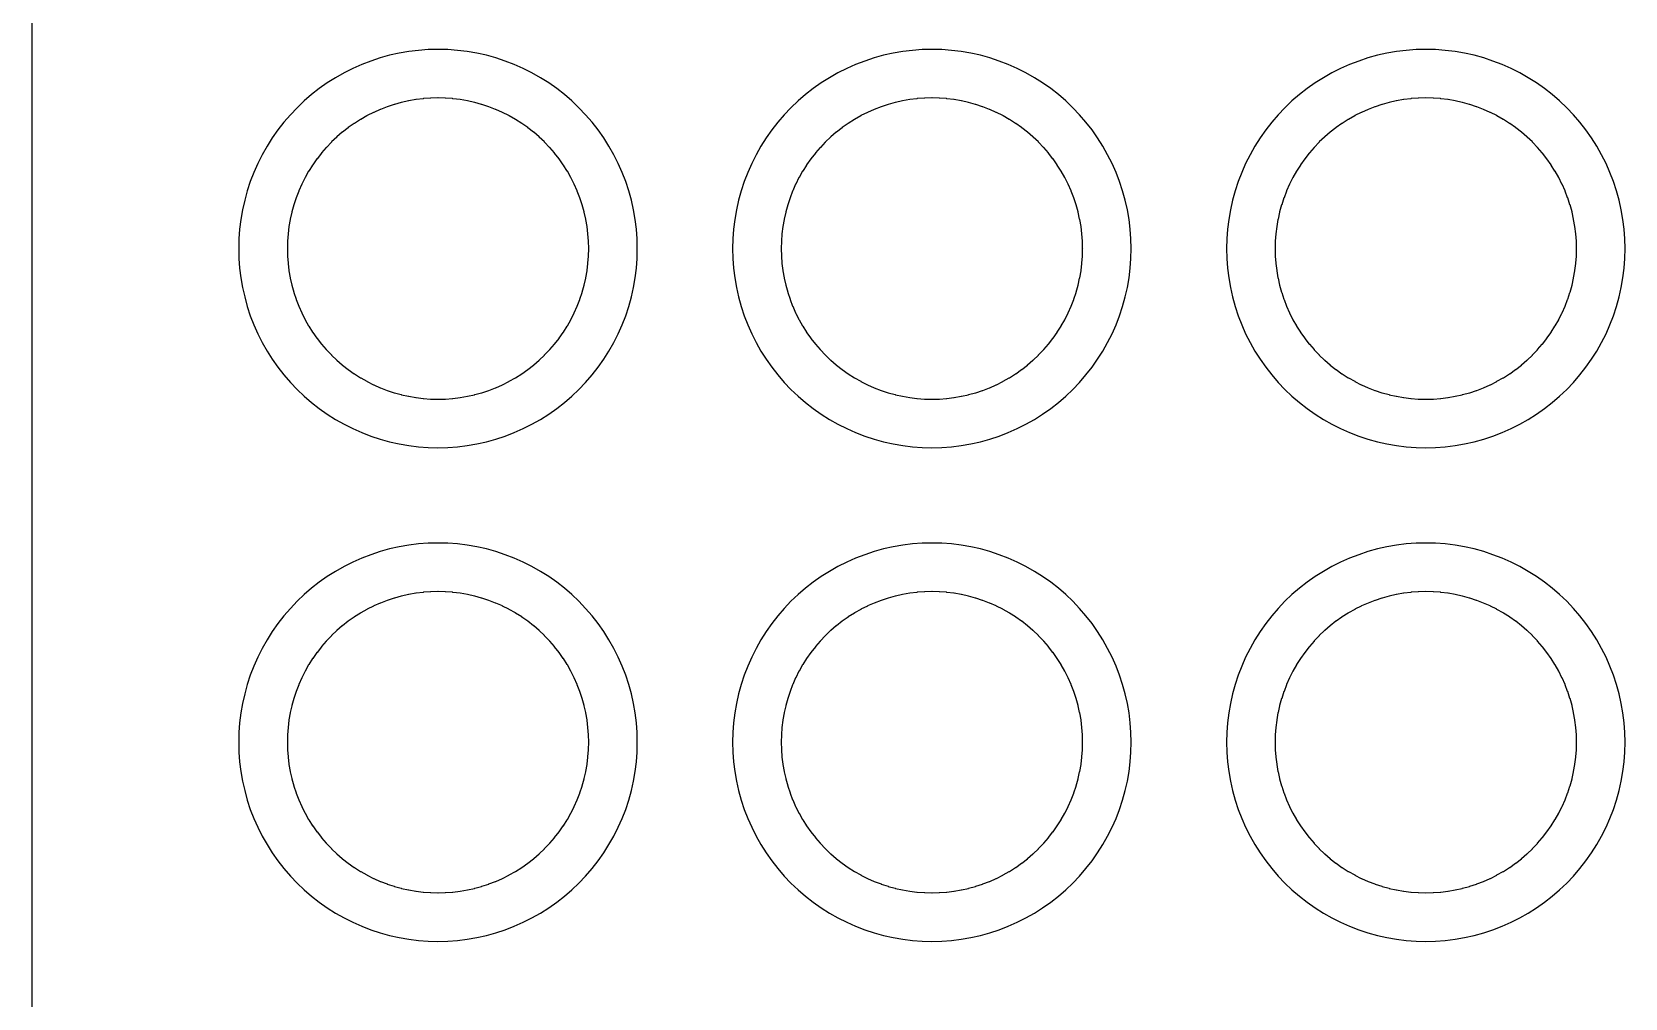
# Model space of a CAD drawing. Header units: millimetres. Extents: x -0.1 to 60, y -80 to 0.1.
# Drawn here: x -0.05 to 16.34, y -58.51 to -48.57 of the extents above; entities that cross this region are included whole.
import ezdxf

# ---------------------------------------------------------------- set-up
doc = ezdxf.new("R2010")
doc.units = ezdxf.units.MM

msp = doc.modelspace()

# ---------------------------------------------------------------- linework, layer by layer
for points in [[(-0.05, -40.505), (-0.05, -80)], [(6.177, -50.8), (6.175, -50.699), (6.168, -50.599), (6.155, -50.499), (6.138, -50.4), (6.116, -50.302), (6.089, -50.205), (6.058, -50.109), (6.021, -50.016), (5.981, -49.924), (5.935, -49.834), (5.886, -49.746), (5.832, -49.661), (5.774, -49.579), (5.712, -49.5), (5.646, -49.423), (5.577, -49.35), (5.504, -49.281), (5.428, -49.215), (5.349, -49.153), (5.266, -49.095), (5.181, -49.042), (5.094, -48.992), (5.004, -48.947), (4.912, -48.906), (4.818, -48.87), (4.723, -48.838), (4.626, -48.811), (4.527, -48.789), (4.428, -48.772), (4.328, -48.76), (4.228, -48.752), (4.127, -48.75), (4.027, -48.752), (3.927, -48.76), (3.827, -48.772), (3.728, -48.789), (3.629, -48.811), (3.532, -48.838), (3.437, -48.87), (3.343, -48.906), (3.251, -48.947), (3.161, -48.992), (3.074, -49.042), (2.989, -49.095), (2.906, -49.153), (2.827, -49.215), (2.751, -49.281), (2.678, -49.35), (2.609, -49.423), (2.543, -49.5), (2.481, -49.579), (2.423, -49.661), (2.369, -49.746), (2.32, -49.834), (2.274, -49.924), (2.234, -50.016), (2.197, -50.109), (2.166, -50.205), (2.139, -50.302), (2.117, -50.4), (2.1, -50.499), (2.087, -50.599), (2.08, -50.699), (2.078, -50.8), (2.08, -50.901), (2.087, -51.001), (2.1, -51.101), (2.117, -51.2), (2.139, -51.298), (2.166, -51.395), (2.197, -51.491), (2.234, -51.584), (2.274, -51.676), (2.32, -51.766), (2.369, -51.854), (2.423, -51.939), (2.481, -52.021), (2.543, -52.1), (2.609, -52.177), (2.678, -52.25), (2.751, -52.319), (2.827, -52.385), (2.906, -52.447), (2.989, -52.505), (3.074, -52.558), (3.161, -52.608), (3.251, -52.653), (3.343, -52.694), (3.437, -52.73), (3.532, -52.762), (3.629, -52.789), (3.728, -52.811), (3.827, -52.828), (3.927, -52.84), (4.027, -52.848), (4.127, -52.85), (4.228, -52.848), (4.328, -52.84), (4.428, -52.828), (4.527, -52.811), (4.626, -52.789), (4.723, -52.762), (4.818, -52.73), (4.912, -52.694), (5.004, -52.653), (5.094, -52.608), (5.181, -52.558), (5.266, -52.505), (5.349, -52.447), (5.428, -52.385), (5.504, -52.319), (5.577, -52.25), (5.646, -52.177), (5.712, -52.1), (5.774, -52.021), (5.832, -51.939), (5.886, -51.854), (5.935, -51.766), (5.981, -51.676), (6.021, -51.584), (6.058, -51.491), (6.089, -51.395), (6.116, -51.298), (6.138, -51.2), (6.155, -51.101), (6.168, -51.001), (6.175, -50.901), (6.177, -50.8)], [(11.257, -50.8), (11.255, -50.699), (11.248, -50.599), (11.235, -50.499), (11.218, -50.4), (11.196, -50.302), (11.169, -50.205), (11.138, -50.109), (11.101, -50.016), (11.061, -49.924), (11.015, -49.834), (10.966, -49.746), (10.912, -49.661), (10.854, -49.579), (10.792, -49.5), (10.726, -49.423), (10.657, -49.35), (10.584, -49.281), (10.508, -49.215), (10.429, -49.153), (10.346, -49.095), (10.261, -49.042), (10.174, -48.992), (10.084, -48.947), (9.992, -48.906), (9.898, -48.87), (9.803, -48.838), (9.706, -48.811), (9.607, -48.789), (9.508, -48.772), (9.408, -48.76), (9.308, -48.752), (9.207, -48.75), (9.107, -48.752), (9.007, -48.76), (8.907, -48.772), (8.808, -48.789), (8.709, -48.811), (8.612, -48.838), (8.517, -48.87), (8.423, -48.906), (8.331, -48.947), (8.241, -48.992), (8.154, -49.042), (8.069, -49.095), (7.986, -49.153), (7.907, -49.215), (7.831, -49.281), (7.758, -49.35), (7.689, -49.423), (7.623, -49.5), (7.561, -49.579), (7.503, -49.661), (7.449, -49.746), (7.4, -49.834), (7.354, -49.924), (7.314, -50.016), (7.277, -50.109), (7.246, -50.205), (7.219, -50.302), (7.197, -50.4), (7.18, -50.499), (7.167, -50.599), (7.16, -50.699), (7.158, -50.8), (7.16, -50.901), (7.167, -51.001), (7.18, -51.101), (7.197, -51.2), (7.219, -51.298), (7.246, -51.395), (7.277, -51.491), (7.314, -51.584), (7.354, -51.676), (7.4, -51.766), (7.449, -51.854), (7.503, -51.939), (7.561, -52.021), (7.623, -52.1), (7.689, -52.177), (7.758, -52.25), (7.831, -52.319), (7.907, -52.385), (7.986, -52.447), (8.069, -52.505), (8.154, -52.558), (8.241, -52.608), (8.331, -52.653), (8.423, -52.694), (8.517, -52.73), (8.612, -52.762), (8.709, -52.789), (8.808, -52.811), (8.907, -52.828), (9.007, -52.84), (9.107, -52.848), (9.207, -52.85), (9.308, -52.848), (9.408, -52.84), (9.508, -52.828), (9.607, -52.811), (9.706, -52.789), (9.803, -52.762), (9.898, -52.73), (9.992, -52.694), (10.084, -52.653), (10.174, -52.608), (10.261, -52.558), (10.346, -52.505), (10.429, -52.447), (10.508, -52.385), (10.584, -52.319), (10.657, -52.25), (10.726, -52.177), (10.792, -52.1), (10.854, -52.021), (10.912, -51.939), (10.966, -51.854), (11.015, -51.766), (11.061, -51.676), (11.101, -51.584), (11.138, -51.491), (11.169, -51.395), (11.196, -51.298), (11.218, -51.2), (11.235, -51.101), (11.248, -51.001), (11.255, -50.901), (11.257, -50.8)], [(16.337, -50.8), (16.335, -50.699), (16.328, -50.599), (16.315, -50.499), (16.298, -50.4), (16.276, -50.302), (16.249, -50.205), (16.218, -50.109), (16.181, -50.016), (16.141, -49.924), (16.095, -49.834), (16.046, -49.746), (15.992, -49.661), (15.934, -49.579), (15.872, -49.5), (15.806, -49.423), (15.737, -49.35), (15.664, -49.281), (15.588, -49.215), (15.509, -49.153), (15.426, -49.095), (15.341, -49.042), (15.254, -48.992), (15.164, -48.947), (15.072, -48.906), (14.978, -48.87), (14.883, -48.838), (14.786, -48.811), (14.687, -48.789), (14.588, -48.772), (14.488, -48.76), (14.388, -48.752), (14.287, -48.75), (14.187, -48.752), (14.087, -48.76), (13.987, -48.772), (13.888, -48.789), (13.789, -48.811), (13.692, -48.838), (13.597, -48.87), (13.503, -48.906), (13.411, -48.947), (13.321, -48.992), (13.234, -49.042), (13.149, -49.095), (13.066, -49.153), (12.987, -49.215), (12.911, -49.281), (12.838, -49.35), (12.769, -49.423), (12.703, -49.5), (12.641, -49.579), (12.583, -49.661), (12.529, -49.746), (12.48, -49.834), (12.434, -49.924), (12.394, -50.016), (12.357, -50.109), (12.326, -50.205), (12.299, -50.302), (12.277, -50.4), (12.26, -50.499), (12.247, -50.599), (12.24, -50.699), (12.238, -50.8), (12.24, -50.901), (12.247, -51.001), (12.26, -51.101), (12.277, -51.2), (12.299, -51.298), (12.326, -51.395), (12.357, -51.491), (12.394, -51.584), (12.434, -51.676), (12.48, -51.766), (12.529, -51.854), (12.583, -51.939), (12.641, -52.021), (12.703, -52.1), (12.769, -52.177), (12.838, -52.25), (12.911, -52.319), (12.987, -52.385), (13.066, -52.447), (13.149, -52.505), (13.234, -52.558), (13.321, -52.608), (13.411, -52.653), (13.503, -52.694), (13.597, -52.73), (13.692, -52.762), (13.789, -52.789), (13.888, -52.811), (13.987, -52.828), (14.087, -52.84), (14.187, -52.848), (14.287, -52.85), (14.388, -52.848), (14.488, -52.84), (14.588, -52.828), (14.687, -52.811), (14.786, -52.789), (14.883, -52.762), (14.978, -52.73), (15.072, -52.694), (15.164, -52.653), (15.254, -52.608), (15.341, -52.558), (15.426, -52.505), (15.509, -52.447), (15.588, -52.385), (15.664, -52.319), (15.737, -52.25), (15.806, -52.177), (15.872, -52.1), (15.934, -52.021), (15.992, -51.939), (16.046, -51.854), (16.095, -51.766), (16.141, -51.676), (16.181, -51.584), (16.218, -51.491), (16.249, -51.395), (16.276, -51.298), (16.298, -51.2), (16.315, -51.101), (16.328, -51.001), (16.335, -50.901), (16.337, -50.8)], [(5.678, -50.8), (5.678, -50.8), (5.677, -50.799), (5.676, -50.725), (5.676, -50.723), (5.67, -50.649), (5.67, -50.647), (5.661, -50.574), (5.661, -50.571), (5.648, -50.499), (5.647, -50.496), (5.631, -50.425), (5.631, -50.422), (5.611, -50.351), (5.61, -50.349), (5.587, -50.279), (5.586, -50.277), (5.56, -50.208), (5.559, -50.206), (5.529, -50.138), (5.528, -50.136), (5.495, -50.07), (5.494, -50.068), (5.458, -50.004), (5.456, -50.002), (5.417, -49.94), (5.416, -49.938), (5.373, -49.878), (5.372, -49.876), (5.326, -49.818), (5.325, -49.816), (5.277, -49.76), (5.275, -49.758), (5.224, -49.705), (5.223, -49.703), (5.169, -49.652), (5.167, -49.651), (5.112, -49.603), (5.11, -49.601), (5.052, -49.556), (5.05, -49.554), (4.99, -49.512), (4.988, -49.511), (4.925, -49.471), (4.923, -49.47), (4.859, -49.434), (4.857, -49.432), (4.791, -49.399), (4.789, -49.398), (4.722, -49.368), (4.72, -49.368), (4.651, -49.341), (4.649, -49.34), (4.579, -49.317), (4.576, -49.316), (4.505, -49.297), (4.503, -49.296), (4.431, -49.28), (4.429, -49.28), (4.356, -49.267), (4.354, -49.267), (4.281, -49.258), (4.278, -49.257), (4.205, -49.252), (4.202, -49.252), (4.129, -49.25), (4.126, -49.25), (4.053, -49.252), (4.05, -49.252), (3.977, -49.257), (3.974, -49.258), (3.901, -49.267), (3.899, -49.267), (3.826, -49.28), (3.824, -49.28), (3.752, -49.296), (3.75, -49.297), (3.679, -49.316), (3.676, -49.317), (3.606, -49.34), (3.604, -49.341), (3.535, -49.368), (3.533, -49.368), (3.466, -49.398), (3.464, -49.399), (3.398, -49.432), (3.396, -49.434), (3.332, -49.47), (3.33, -49.471), (3.267, -49.511), (3.265, -49.512), (3.205, -49.554), (3.203, -49.556), (3.145, -49.601), (3.143, -49.603), (3.088, -49.651), (3.086, -49.652), (3.032, -49.703), (3.031, -49.705), (2.98, -49.758), (2.978, -49.76), (2.93, -49.816), (2.929, -49.818), (2.883, -49.876), (2.882, -49.878), (2.839, -49.938), (2.838, -49.94), (2.799, -50.002), (2.797, -50.004), (2.761, -50.068), (2.76, -50.07), (2.727, -50.136), (2.726, -50.138), (2.696, -50.206), (2.695, -50.208), (2.669, -50.277), (2.668, -50.279), (2.645, -50.349), (2.644, -50.351), (2.624, -50.422), (2.624, -50.425), (2.608, -50.496), (2.607, -50.499), (2.594, -50.571), (2.594, -50.574), (2.585, -50.647), (2.585, -50.649), (2.579, -50.723), (2.579, -50.725), (2.578, -50.799), (2.578, -50.801), (2.579, -50.875), (2.579, -50.877), (2.585, -50.951), (2.585, -50.953), (2.594, -51.026), (2.594, -51.029), (2.607, -51.101), (2.608, -51.104), (2.624, -51.175), (2.624, -51.178), (2.644, -51.249), (2.645, -51.251), (2.668, -51.321), (2.669, -51.323), (2.695, -51.392), (2.696, -51.394), (2.726, -51.462), (2.727, -51.464), (2.76, -51.53), (2.761, -51.532), (2.797, -51.596), (2.799, -51.598), (2.838, -51.66), (2.839, -51.662), (2.882, -51.722), (2.883, -51.724), (2.929, -51.782), (2.93, -51.784), (2.978, -51.84), (2.98, -51.842), (3.031, -51.895), (3.032, -51.897), (3.086, -51.948), (3.088, -51.949), (3.143, -51.997), (3.145, -51.999), (3.203, -52.044), (3.205, -52.046), (3.265, -52.088), (3.267, -52.089), (3.33, -52.129), (3.332, -52.13), (3.396, -52.166), (3.398, -52.168), (3.464, -52.201), (3.466, -52.202), (3.533, -52.232), (3.535, -52.232), (3.604, -52.259), (3.606, -52.26), (3.676, -52.283), (3.679, -52.284), (3.75, -52.303), (3.752, -52.304), (3.824, -52.32), (3.826, -52.32), (3.899, -52.333), (3.901, -52.333), (3.974, -52.342), (3.977, -52.343), (4.05, -52.348), (4.053, -52.348), (4.126, -52.35), (4.129, -52.35), (4.202, -52.348), (4.205, -52.348), (4.278, -52.343), (4.281, -52.342), (4.354, -52.333), (4.356, -52.333), (4.429, -52.32), (4.431, -52.32), (4.503, -52.304), (4.505, -52.303), (4.576, -52.284), (4.579, -52.283), (4.649, -52.26), (4.651, -52.259), (4.72, -52.232), (4.722, -52.232), (4.789, -52.202), (4.791, -52.201), (4.857, -52.168), (4.859, -52.166), (4.923, -52.13), (4.925, -52.129), (4.988, -52.089), (4.99, -52.088), (5.05, -52.046), (5.052, -52.044), (5.11, -51.999), (5.112, -51.997), (5.167, -51.949), (5.169, -51.948), (5.223, -51.897), (5.224, -51.895), (5.275, -51.842), (5.277, -51.84), (5.325, -51.784), (5.326, -51.782), (5.372, -51.724), (5.373, -51.722), (5.416, -51.662), (5.417, -51.66), (5.456, -51.598), (5.458, -51.596), (5.494, -51.532), (5.495, -51.53), (5.528, -51.464), (5.529, -51.462), (5.559, -51.394), (5.56, -51.392), (5.586, -51.323), (5.587, -51.321), (5.61, -51.251), (5.611, -51.249), (5.631, -51.178), (5.631, -51.175), (5.647, -51.104), (5.648, -51.101), (5.661, -51.029), (5.661, -51.026), (5.67, -50.953), (5.67, -50.951), (5.676, -50.877), (5.676, -50.875), (5.677, -50.801), (5.678, -50.8)], [(10.758, -50.8), (10.758, -50.8), (10.757, -50.799), (10.756, -50.725), (10.756, -50.723), (10.75, -50.649), (10.75, -50.647), (10.741, -50.574), (10.741, -50.571), (10.728, -50.499), (10.727, -50.496), (10.711, -50.425), (10.711, -50.422), (10.691, -50.351), (10.69, -50.349), (10.667, -50.279), (10.666, -50.277), (10.64, -50.208), (10.639, -50.206), (10.609, -50.138), (10.608, -50.136), (10.575, -50.07), (10.574, -50.068), (10.538, -50.004), (10.536, -50.002), (10.497, -49.94), (10.496, -49.938), (10.453, -49.878), (10.452, -49.876), (10.406, -49.818), (10.405, -49.816), (10.357, -49.76), (10.355, -49.758), (10.304, -49.705), (10.303, -49.703), (10.249, -49.652), (10.247, -49.651), (10.192, -49.603), (10.19, -49.601), (10.132, -49.556), (10.13, -49.554), (10.07, -49.512), (10.068, -49.511), (10.005, -49.471), (10.003, -49.47), (9.939, -49.434), (9.937, -49.432), (9.871, -49.399), (9.869, -49.398), (9.802, -49.368), (9.8, -49.368), (9.731, -49.341), (9.729, -49.34), (9.659, -49.317), (9.656, -49.316), (9.585, -49.297), (9.583, -49.296), (9.511, -49.28), (9.509, -49.28), (9.436, -49.267), (9.434, -49.267), (9.361, -49.258), (9.358, -49.257), (9.285, -49.252), (9.282, -49.252), (9.209, -49.25), (9.206, -49.25), (9.133, -49.252), (9.13, -49.252), (9.057, -49.257), (9.054, -49.258), (8.981, -49.267), (8.979, -49.267), (8.906, -49.28), (8.904, -49.28), (8.832, -49.296), (8.83, -49.297), (8.759, -49.316), (8.756, -49.317), (8.686, -49.34), (8.684, -49.341), (8.615, -49.368), (8.613, -49.368), (8.546, -49.398), (8.544, -49.399), (8.478, -49.432), (8.476, -49.434), (8.412, -49.47), (8.41, -49.471), (8.347, -49.511), (8.345, -49.512), (8.285, -49.554), (8.283, -49.556), (8.225, -49.601), (8.223, -49.603), (8.168, -49.651), (8.166, -49.652), (8.112, -49.703), (8.111, -49.705), (8.06, -49.758), (8.058, -49.76), (8.01, -49.816), (8.009, -49.818), (7.963, -49.876), (7.962, -49.878), (7.919, -49.938), (7.918, -49.94), (7.879, -50.002), (7.877, -50.004), (7.841, -50.068), (7.84, -50.07), (7.807, -50.136), (7.806, -50.138), (7.776, -50.206), (7.775, -50.208), (7.749, -50.277), (7.748, -50.279), (7.725, -50.349), (7.724, -50.351), (7.704, -50.422), (7.704, -50.425), (7.688, -50.496), (7.687, -50.499), (7.674, -50.571), (7.674, -50.574), (7.665, -50.647), (7.665, -50.649), (7.659, -50.723), (7.659, -50.725), (7.658, -50.799), (7.658, -50.801), (7.659, -50.875), (7.659, -50.877), (7.665, -50.951), (7.665, -50.953), (7.674, -51.026), (7.674, -51.029), (7.687, -51.101), (7.688, -51.104), (7.704, -51.175), (7.704, -51.178), (7.724, -51.249), (7.725, -51.251), (7.748, -51.321), (7.749, -51.323), (7.775, -51.392), (7.776, -51.394), (7.806, -51.462), (7.807, -51.464), (7.84, -51.53), (7.841, -51.532), (7.877, -51.596), (7.879, -51.598), (7.918, -51.66), (7.919, -51.662), (7.962, -51.722), (7.963, -51.724), (8.009, -51.782), (8.01, -51.784), (8.058, -51.84), (8.06, -51.842), (8.111, -51.895), (8.112, -51.897), (8.166, -51.948), (8.168, -51.949), (8.223, -51.997), (8.225, -51.999), (8.283, -52.044), (8.285, -52.046), (8.345, -52.088), (8.347, -52.089), (8.41, -52.129), (8.412, -52.13), (8.476, -52.166), (8.478, -52.168), (8.544, -52.201), (8.546, -52.202), (8.613, -52.232), (8.615, -52.232), (8.684, -52.259), (8.686, -52.26), (8.756, -52.283), (8.759, -52.284), (8.83, -52.303), (8.832, -52.304), (8.904, -52.32), (8.906, -52.32), (8.979, -52.333), (8.981, -52.333), (9.054, -52.342), (9.057, -52.343), (9.13, -52.348), (9.133, -52.348), (9.206, -52.35), (9.209, -52.35), (9.282, -52.348), (9.285, -52.348), (9.358, -52.343), (9.361, -52.342), (9.434, -52.333), (9.436, -52.333), (9.509, -52.32), (9.511, -52.32), (9.583, -52.304), (9.585, -52.303), (9.656, -52.284), (9.659, -52.283), (9.729, -52.26), (9.731, -52.259), (9.8, -52.232), (9.802, -52.232), (9.869, -52.202), (9.871, -52.201), (9.937, -52.168), (9.939, -52.166), (10.003, -52.13), (10.005, -52.129), (10.068, -52.089), (10.07, -52.088), (10.13, -52.046), (10.132, -52.044), (10.19, -51.999), (10.192, -51.997), (10.247, -51.949), (10.249, -51.948), (10.303, -51.897), (10.304, -51.895), (10.355, -51.842), (10.357, -51.84), (10.405, -51.784), (10.406, -51.782), (10.452, -51.724), (10.453, -51.722), (10.496, -51.662), (10.497, -51.66), (10.536, -51.598), (10.538, -51.596), (10.574, -51.532), (10.575, -51.53), (10.608, -51.464), (10.609, -51.462), (10.639, -51.394), (10.64, -51.392), (10.666, -51.323), (10.667, -51.321), (10.69, -51.251), (10.691, -51.249), (10.711, -51.178), (10.711, -51.175), (10.727, -51.104), (10.728, -51.101), (10.741, -51.029), (10.741, -51.026), (10.75, -50.953), (10.75, -50.951), (10.756, -50.877), (10.756, -50.875), (10.757, -50.801), (10.758, -50.8)], [(15.838, -50.8), (15.838, -50.8), (15.837, -50.799), (15.836, -50.725), (15.836, -50.723), (15.83, -50.649), (15.83, -50.647), (15.821, -50.574), (15.821, -50.571), (15.808, -50.499), (15.807, -50.496), (15.791, -50.425), (15.791, -50.422), (15.771, -50.351), (15.77, -50.349), (15.747, -50.279), (15.746, -50.277), (15.72, -50.208), (15.719, -50.206), (15.689, -50.138), (15.688, -50.136), (15.655, -50.07), (15.654, -50.068), (15.618, -50.004), (15.616, -50.002), (15.577, -49.94), (15.576, -49.938), (15.533, -49.878), (15.532, -49.876), (15.486, -49.818), (15.485, -49.816), (15.437, -49.76), (15.435, -49.758), (15.384, -49.705), (15.383, -49.703), (15.329, -49.652), (15.327, -49.651), (15.272, -49.603), (15.27, -49.601), (15.212, -49.556), (15.21, -49.554), (15.15, -49.512), (15.148, -49.511), (15.085, -49.471), (15.083, -49.47), (15.019, -49.434), (15.017, -49.432), (14.951, -49.399), (14.949, -49.398), (14.882, -49.368), (14.88, -49.368), (14.811, -49.341), (14.809, -49.34), (14.739, -49.317), (14.736, -49.316), (14.665, -49.297), (14.663, -49.296), (14.591, -49.28), (14.589, -49.28), (14.516, -49.267), (14.514, -49.267), (14.441, -49.258), (14.438, -49.257), (14.365, -49.252), (14.362, -49.252), (14.289, -49.25), (14.286, -49.25), (14.213, -49.252), (14.21, -49.252), (14.137, -49.257), (14.134, -49.258), (14.061, -49.267), (14.059, -49.267), (13.986, -49.28), (13.984, -49.28), (13.912, -49.296), (13.91, -49.297), (13.839, -49.316), (13.836, -49.317), (13.766, -49.34), (13.764, -49.341), (13.695, -49.368), (13.693, -49.368), (13.626, -49.398), (13.624, -49.399), (13.558, -49.432), (13.556, -49.434), (13.492, -49.47), (13.49, -49.471), (13.427, -49.511), (13.425, -49.512), (13.365, -49.554), (13.363, -49.556), (13.305, -49.601), (13.303, -49.603), (13.248, -49.651), (13.246, -49.652), (13.192, -49.703), (13.191, -49.705), (13.14, -49.758), (13.138, -49.76), (13.09, -49.816), (13.089, -49.818), (13.043, -49.876), (13.042, -49.878), (12.999, -49.938), (12.998, -49.94), (12.959, -50.002), (12.957, -50.004), (12.921, -50.068), (12.92, -50.07), (12.887, -50.136), (12.886, -50.138), (12.856, -50.206), (12.855, -50.208), (12.829, -50.277), (12.828, -50.279), (12.805, -50.349), (12.804, -50.351), (12.784, -50.422), (12.784, -50.425), (12.768, -50.496), (12.767, -50.499), (12.754, -50.571), (12.754, -50.574), (12.745, -50.647), (12.745, -50.649), (12.739, -50.723), (12.739, -50.725), (12.738, -50.799), (12.738, -50.801), (12.739, -50.875), (12.739, -50.877), (12.745, -50.951), (12.745, -50.953), (12.754, -51.026), (12.754, -51.029), (12.767, -51.101), (12.768, -51.104), (12.784, -51.175), (12.784, -51.178), (12.804, -51.249), (12.805, -51.251), (12.828, -51.321), (12.829, -51.323), (12.855, -51.392), (12.856, -51.394), (12.886, -51.462), (12.887, -51.464), (12.92, -51.53), (12.921, -51.532), (12.957, -51.596), (12.959, -51.598), (12.998, -51.66), (12.999, -51.662), (13.042, -51.722), (13.043, -51.724), (13.089, -51.782), (13.09, -51.784), (13.138, -51.84), (13.14, -51.842), (13.191, -51.895), (13.192, -51.897), (13.246, -51.948), (13.248, -51.949), (13.303, -51.997), (13.305, -51.999), (13.363, -52.044), (13.365, -52.046), (13.425, -52.088), (13.427, -52.089), (13.49, -52.129), (13.492, -52.13), (13.556, -52.166), (13.558, -52.168), (13.624, -52.201), (13.626, -52.202), (13.693, -52.232), (13.695, -52.232), (13.764, -52.259), (13.766, -52.26), (13.836, -52.283), (13.839, -52.284), (13.91, -52.303), (13.912, -52.304), (13.984, -52.32), (13.986, -52.32), (14.059, -52.333), (14.061, -52.333), (14.134, -52.342), (14.137, -52.343), (14.21, -52.348), (14.213, -52.348), (14.286, -52.35), (14.289, -52.35), (14.362, -52.348), (14.365, -52.348), (14.438, -52.343), (14.441, -52.342), (14.514, -52.333), (14.516, -52.333), (14.589, -52.32), (14.591, -52.32), (14.663, -52.304), (14.665, -52.303), (14.736, -52.284), (14.739, -52.283), (14.809, -52.26), (14.811, -52.259), (14.88, -52.232), (14.882, -52.232), (14.949, -52.202), (14.951, -52.201), (15.017, -52.168), (15.019, -52.166), (15.083, -52.13), (15.085, -52.129), (15.148, -52.089), (15.15, -52.088), (15.21, -52.046), (15.212, -52.044), (15.27, -51.999), (15.272, -51.997), (15.327, -51.949), (15.329, -51.948), (15.383, -51.897), (15.384, -51.895), (15.435, -51.842), (15.437, -51.84), (15.485, -51.784), (15.486, -51.782), (15.532, -51.724), (15.533, -51.722), (15.576, -51.662), (15.577, -51.66), (15.616, -51.598), (15.618, -51.596), (15.654, -51.532), (15.655, -51.53), (15.688, -51.464), (15.689, -51.462), (15.719, -51.394), (15.72, -51.392), (15.746, -51.323), (15.747, -51.321), (15.77, -51.251), (15.771, -51.249), (15.791, -51.178), (15.791, -51.175), (15.807, -51.104), (15.808, -51.101), (15.821, -51.029), (15.821, -51.026), (15.83, -50.953), (15.83, -50.951), (15.836, -50.877), (15.836, -50.875), (15.837, -50.801), (15.838, -50.8)], [(6.177, -55.88), (6.175, -55.779), (6.168, -55.679), (6.155, -55.579), (6.138, -55.48), (6.116, -55.382), (6.089, -55.285), (6.058, -55.189), (6.021, -55.096), (5.981, -55.004), (5.935, -54.914), (5.886, -54.826), (5.832, -54.741), (5.774, -54.659), (5.712, -54.58), (5.646, -54.503), (5.577, -54.43), (5.504, -54.361), (5.428, -54.295), (5.349, -54.233), (5.266, -54.175), (5.181, -54.122), (5.094, -54.072), (5.004, -54.027), (4.912, -53.986), (4.818, -53.95), (4.723, -53.918), (4.626, -53.891), (4.527, -53.869), (4.428, -53.852), (4.328, -53.84), (4.228, -53.832), (4.127, -53.83), (4.027, -53.832), (3.927, -53.84), (3.827, -53.852), (3.728, -53.869), (3.629, -53.891), (3.532, -53.918), (3.437, -53.95), (3.343, -53.986), (3.251, -54.027), (3.161, -54.072), (3.074, -54.122), (2.989, -54.175), (2.906, -54.233), (2.827, -54.295), (2.751, -54.361), (2.678, -54.43), (2.609, -54.503), (2.543, -54.58), (2.481, -54.659), (2.423, -54.741), (2.369, -54.826), (2.32, -54.914), (2.274, -55.004), (2.234, -55.096), (2.197, -55.189), (2.166, -55.285), (2.139, -55.382), (2.117, -55.48), (2.1, -55.579), (2.087, -55.679), (2.08, -55.779), (2.078, -55.88), (2.08, -55.981), (2.087, -56.081), (2.1, -56.181), (2.117, -56.28), (2.139, -56.378), (2.166, -56.475), (2.197, -56.571), (2.234, -56.664), (2.274, -56.756), (2.32, -56.846), (2.369, -56.934), (2.423, -57.019), (2.481, -57.101), (2.543, -57.18), (2.609, -57.257), (2.678, -57.33), (2.751, -57.399), (2.827, -57.465), (2.906, -57.527), (2.989, -57.585), (3.074, -57.638), (3.161, -57.688), (3.251, -57.733), (3.343, -57.774), (3.437, -57.81), (3.532, -57.842), (3.629, -57.869), (3.728, -57.891), (3.827, -57.908), (3.927, -57.92), (4.027, -57.928), (4.127, -57.93), (4.228, -57.928), (4.328, -57.92), (4.428, -57.908), (4.527, -57.891), (4.626, -57.869), (4.723, -57.842), (4.818, -57.81), (4.912, -57.774), (5.004, -57.733), (5.094, -57.688), (5.181, -57.638), (5.266, -57.585), (5.349, -57.527), (5.428, -57.465), (5.504, -57.399), (5.577, -57.33), (5.646, -57.257), (5.712, -57.18), (5.774, -57.101), (5.832, -57.019), (5.886, -56.934), (5.935, -56.846), (5.981, -56.756), (6.021, -56.664), (6.058, -56.571), (6.089, -56.475), (6.116, -56.378), (6.138, -56.28), (6.155, -56.181), (6.168, -56.081), (6.175, -55.981), (6.177, -55.88)], [(11.257, -55.88), (11.255, -55.779), (11.248, -55.679), (11.235, -55.579), (11.218, -55.48), (11.196, -55.382), (11.169, -55.285), (11.138, -55.189), (11.101, -55.096), (11.061, -55.004), (11.015, -54.914), (10.966, -54.826), (10.912, -54.741), (10.854, -54.659), (10.792, -54.58), (10.726, -54.503), (10.657, -54.43), (10.584, -54.361), (10.508, -54.295), (10.429, -54.233), (10.346, -54.175), (10.261, -54.122), (10.174, -54.072), (10.084, -54.027), (9.992, -53.986), (9.898, -53.95), (9.803, -53.918), (9.706, -53.891), (9.607, -53.869), (9.508, -53.852), (9.408, -53.84), (9.308, -53.832), (9.207, -53.83), (9.107, -53.832), (9.007, -53.84), (8.907, -53.852), (8.808, -53.869), (8.709, -53.891), (8.612, -53.918), (8.517, -53.95), (8.423, -53.986), (8.331, -54.027), (8.241, -54.072), (8.154, -54.122), (8.069, -54.175), (7.986, -54.233), (7.907, -54.295), (7.831, -54.361), (7.758, -54.43), (7.689, -54.503), (7.623, -54.58), (7.561, -54.659), (7.503, -54.741), (7.449, -54.826), (7.4, -54.914), (7.354, -55.004), (7.314, -55.096), (7.277, -55.189), (7.246, -55.285), (7.219, -55.382), (7.197, -55.48), (7.18, -55.579), (7.167, -55.679), (7.16, -55.779), (7.158, -55.88), (7.16, -55.981), (7.167, -56.081), (7.18, -56.181), (7.197, -56.28), (7.219, -56.378), (7.246, -56.475), (7.277, -56.571), (7.314, -56.664), (7.354, -56.756), (7.4, -56.846), (7.449, -56.934), (7.503, -57.019), (7.561, -57.101), (7.623, -57.18), (7.689, -57.257), (7.758, -57.33), (7.831, -57.399), (7.907, -57.465), (7.986, -57.527), (8.069, -57.585), (8.154, -57.638), (8.241, -57.688), (8.331, -57.733), (8.423, -57.774), (8.517, -57.81), (8.612, -57.842), (8.709, -57.869), (8.808, -57.891), (8.907, -57.908), (9.007, -57.92), (9.107, -57.928), (9.207, -57.93), (9.308, -57.928), (9.408, -57.92), (9.508, -57.908), (9.607, -57.891), (9.706, -57.869), (9.803, -57.842), (9.898, -57.81), (9.992, -57.774), (10.084, -57.733), (10.174, -57.688), (10.261, -57.638), (10.346, -57.585), (10.429, -57.527), (10.508, -57.465), (10.584, -57.399), (10.657, -57.33), (10.726, -57.257), (10.792, -57.18), (10.854, -57.101), (10.912, -57.019), (10.966, -56.934), (11.015, -56.846), (11.061, -56.756), (11.101, -56.664), (11.138, -56.571), (11.169, -56.475), (11.196, -56.378), (11.218, -56.28), (11.235, -56.181), (11.248, -56.081), (11.255, -55.981), (11.257, -55.88)], [(16.337, -55.88), (16.335, -55.779), (16.328, -55.679), (16.315, -55.579), (16.298, -55.48), (16.276, -55.382), (16.249, -55.285), (16.218, -55.189), (16.181, -55.096), (16.141, -55.004), (16.095, -54.914), (16.046, -54.826), (15.992, -54.741), (15.934, -54.659), (15.872, -54.58), (15.806, -54.503), (15.737, -54.43), (15.664, -54.361), (15.588, -54.295), (15.509, -54.233), (15.426, -54.175), (15.341, -54.122), (15.254, -54.072), (15.164, -54.027), (15.072, -53.986), (14.978, -53.95), (14.883, -53.918), (14.786, -53.891), (14.687, -53.869), (14.588, -53.852), (14.488, -53.84), (14.388, -53.832), (14.287, -53.83), (14.187, -53.832), (14.087, -53.84), (13.987, -53.852), (13.888, -53.869), (13.789, -53.891), (13.692, -53.918), (13.597, -53.95), (13.503, -53.986), (13.411, -54.027), (13.321, -54.072), (13.234, -54.122), (13.149, -54.175), (13.066, -54.233), (12.987, -54.295), (12.911, -54.361), (12.838, -54.43), (12.769, -54.503), (12.703, -54.58), (12.641, -54.659), (12.583, -54.741), (12.529, -54.826), (12.48, -54.914), (12.434, -55.004), (12.394, -55.096), (12.357, -55.189), (12.326, -55.285), (12.299, -55.382), (12.277, -55.48), (12.26, -55.579), (12.247, -55.679), (12.24, -55.779), (12.238, -55.88), (12.24, -55.981), (12.247, -56.081), (12.26, -56.181), (12.277, -56.28), (12.299, -56.378), (12.326, -56.475), (12.357, -56.571), (12.394, -56.664), (12.434, -56.756), (12.48, -56.846), (12.529, -56.934), (12.583, -57.019), (12.641, -57.101), (12.703, -57.18), (12.769, -57.257), (12.838, -57.33), (12.911, -57.399), (12.987, -57.465), (13.066, -57.527), (13.149, -57.585), (13.234, -57.638), (13.321, -57.688), (13.411, -57.733), (13.503, -57.774), (13.597, -57.81), (13.692, -57.842), (13.789, -57.869), (13.888, -57.891), (13.987, -57.908), (14.087, -57.92), (14.187, -57.928), (14.287, -57.93), (14.388, -57.928), (14.488, -57.92), (14.588, -57.908), (14.687, -57.891), (14.786, -57.869), (14.883, -57.842), (14.978, -57.81), (15.072, -57.774), (15.164, -57.733), (15.254, -57.688), (15.341, -57.638), (15.426, -57.585), (15.509, -57.527), (15.588, -57.465), (15.664, -57.399), (15.737, -57.33), (15.806, -57.257), (15.872, -57.18), (15.934, -57.101), (15.992, -57.019), (16.046, -56.934), (16.095, -56.846), (16.141, -56.756), (16.181, -56.664), (16.218, -56.571), (16.249, -56.475), (16.276, -56.378), (16.298, -56.28), (16.315, -56.181), (16.328, -56.081), (16.335, -55.981), (16.337, -55.88)], [(5.678, -55.88), (5.678, -55.88), (5.677, -55.879), (5.676, -55.805), (5.676, -55.803), (5.67, -55.729), (5.67, -55.727), (5.661, -55.654), (5.661, -55.651), (5.648, -55.579), (5.647, -55.576), (5.631, -55.505), (5.631, -55.502), (5.611, -55.431), (5.61, -55.429), (5.587, -55.359), (5.586, -55.357), (5.56, -55.288), (5.559, -55.286), (5.529, -55.218), (5.528, -55.216), (5.495, -55.15), (5.494, -55.148), (5.458, -55.084), (5.456, -55.082), (5.417, -55.02), (5.416, -55.018), (5.373, -54.958), (5.372, -54.956), (5.326, -54.898), (5.325, -54.896), (5.277, -54.84), (5.275, -54.838), (5.224, -54.785), (5.223, -54.783), (5.169, -54.732), (5.167, -54.731), (5.112, -54.683), (5.11, -54.681), (5.052, -54.636), (5.05, -54.634), (4.99, -54.592), (4.988, -54.591), (4.925, -54.551), (4.923, -54.55), (4.859, -54.514), (4.857, -54.512), (4.791, -54.479), (4.789, -54.478), (4.722, -54.448), (4.72, -54.448), (4.651, -54.421), (4.649, -54.42), (4.579, -54.397), (4.576, -54.396), (4.505, -54.377), (4.503, -54.376), (4.431, -54.36), (4.429, -54.36), (4.356, -54.347), (4.354, -54.347), (4.281, -54.338), (4.278, -54.337), (4.205, -54.332), (4.202, -54.332), (4.129, -54.33), (4.126, -54.33), (4.053, -54.332), (4.05, -54.332), (3.977, -54.337), (3.974, -54.338), (3.901, -54.347), (3.899, -54.347), (3.826, -54.36), (3.824, -54.36), (3.752, -54.376), (3.75, -54.377), (3.679, -54.396), (3.676, -54.397), (3.606, -54.42), (3.604, -54.421), (3.535, -54.448), (3.533, -54.448), (3.466, -54.478), (3.464, -54.479), (3.398, -54.512), (3.396, -54.514), (3.332, -54.55), (3.33, -54.551), (3.267, -54.591), (3.265, -54.592), (3.205, -54.634), (3.203, -54.636), (3.145, -54.681), (3.143, -54.683), (3.088, -54.731), (3.086, -54.732), (3.032, -54.783), (3.031, -54.785), (2.98, -54.838), (2.978, -54.84), (2.93, -54.896), (2.929, -54.898), (2.883, -54.956), (2.882, -54.958), (2.839, -55.018), (2.838, -55.02), (2.799, -55.082), (2.797, -55.084), (2.761, -55.148), (2.76, -55.15), (2.727, -55.216), (2.726, -55.218), (2.696, -55.286), (2.695, -55.288), (2.669, -55.357), (2.668, -55.359), (2.645, -55.429), (2.644, -55.431), (2.624, -55.502), (2.624, -55.505), (2.608, -55.576), (2.607, -55.579), (2.594, -55.651), (2.594, -55.654), (2.585, -55.727), (2.585, -55.729), (2.579, -55.803), (2.579, -55.805), (2.578, -55.879), (2.578, -55.881), (2.579, -55.955), (2.579, -55.957), (2.585, -56.031), (2.585, -56.033), (2.594, -56.106), (2.594, -56.109), (2.607, -56.181), (2.608, -56.184), (2.624, -56.255), (2.624, -56.258), (2.644, -56.329), (2.645, -56.331), (2.668, -56.401), (2.669, -56.403), (2.695, -56.472), (2.696, -56.474), (2.726, -56.542), (2.727, -56.544), (2.76, -56.61), (2.761, -56.612), (2.797, -56.676), (2.799, -56.678), (2.838, -56.74), (2.839, -56.742), (2.882, -56.802), (2.883, -56.804), (2.929, -56.862), (2.93, -56.864), (2.978, -56.92), (2.98, -56.922), (3.031, -56.975), (3.032, -56.977), (3.086, -57.028), (3.088, -57.029), (3.143, -57.077), (3.145, -57.079), (3.203, -57.124), (3.205, -57.126), (3.265, -57.168), (3.267, -57.169), (3.33, -57.209), (3.332, -57.21), (3.396, -57.246), (3.398, -57.248), (3.464, -57.281), (3.466, -57.282), (3.533, -57.312), (3.535, -57.312), (3.604, -57.339), (3.606, -57.34), (3.676, -57.363), (3.679, -57.364), (3.75, -57.383), (3.752, -57.384), (3.824, -57.4), (3.826, -57.4), (3.899, -57.413), (3.901, -57.413), (3.974, -57.422), (3.977, -57.423), (4.05, -57.428), (4.053, -57.428), (4.126, -57.43), (4.129, -57.43), (4.202, -57.428), (4.205, -57.428), (4.278, -57.423), (4.281, -57.422), (4.354, -57.413), (4.356, -57.413), (4.429, -57.4), (4.431, -57.4), (4.503, -57.384), (4.505, -57.383), (4.576, -57.364), (4.579, -57.363), (4.649, -57.34), (4.651, -57.339), (4.72, -57.312), (4.722, -57.312), (4.789, -57.282), (4.791, -57.281), (4.857, -57.248), (4.859, -57.246), (4.923, -57.21), (4.925, -57.209), (4.988, -57.169), (4.99, -57.168), (5.05, -57.126), (5.052, -57.124), (5.11, -57.079), (5.112, -57.077), (5.167, -57.029), (5.169, -57.028), (5.223, -56.977), (5.224, -56.975), (5.275, -56.922), (5.277, -56.92), (5.325, -56.864), (5.326, -56.862), (5.372, -56.804), (5.373, -56.802), (5.416, -56.742), (5.417, -56.74), (5.456, -56.678), (5.458, -56.676), (5.494, -56.612), (5.495, -56.61), (5.528, -56.544), (5.529, -56.542), (5.559, -56.474), (5.56, -56.472), (5.586, -56.403), (5.587, -56.401), (5.61, -56.331), (5.611, -56.329), (5.631, -56.258), (5.631, -56.255), (5.647, -56.184), (5.648, -56.181), (5.661, -56.109), (5.661, -56.106), (5.67, -56.033), (5.67, -56.031), (5.676, -55.957), (5.676, -55.955), (5.677, -55.881), (5.678, -55.88)], [(10.758, -55.88), (10.758, -55.88), (10.757, -55.879), (10.756, -55.805), (10.756, -55.803), (10.75, -55.729), (10.75, -55.727), (10.741, -55.654), (10.741, -55.651), (10.728, -55.579), (10.727, -55.576), (10.711, -55.505), (10.711, -55.502), (10.691, -55.431), (10.69, -55.429), (10.667, -55.359), (10.666, -55.357), (10.64, -55.288), (10.639, -55.286), (10.609, -55.218), (10.608, -55.216), (10.575, -55.15), (10.574, -55.148), (10.538, -55.084), (10.536, -55.082), (10.497, -55.02), (10.496, -55.018), (10.453, -54.958), (10.452, -54.956), (10.406, -54.898), (10.405, -54.896), (10.357, -54.84), (10.355, -54.838), (10.304, -54.785), (10.303, -54.783), (10.249, -54.732), (10.247, -54.731), (10.192, -54.683), (10.19, -54.681), (10.132, -54.636), (10.13, -54.634), (10.07, -54.592), (10.068, -54.591), (10.005, -54.551), (10.003, -54.55), (9.939, -54.514), (9.937, -54.512), (9.871, -54.479), (9.869, -54.478), (9.802, -54.448), (9.8, -54.448), (9.731, -54.421), (9.729, -54.42), (9.659, -54.397), (9.656, -54.396), (9.585, -54.377), (9.583, -54.376), (9.511, -54.36), (9.509, -54.36), (9.436, -54.347), (9.434, -54.347), (9.361, -54.338), (9.358, -54.337), (9.285, -54.332), (9.282, -54.332), (9.209, -54.33), (9.206, -54.33), (9.133, -54.332), (9.13, -54.332), (9.057, -54.337), (9.054, -54.338), (8.981, -54.347), (8.979, -54.347), (8.906, -54.36), (8.904, -54.36), (8.832, -54.376), (8.83, -54.377), (8.759, -54.396), (8.756, -54.397), (8.686, -54.42), (8.684, -54.421), (8.615, -54.448), (8.613, -54.448), (8.546, -54.478), (8.544, -54.479), (8.478, -54.512), (8.476, -54.514), (8.412, -54.55), (8.41, -54.551), (8.347, -54.591), (8.345, -54.592), (8.285, -54.634), (8.283, -54.636), (8.225, -54.681), (8.223, -54.683), (8.168, -54.731), (8.166, -54.732), (8.112, -54.783), (8.111, -54.785), (8.06, -54.838), (8.058, -54.84), (8.01, -54.896), (8.009, -54.898), (7.963, -54.956), (7.962, -54.958), (7.919, -55.018), (7.918, -55.02), (7.879, -55.082), (7.877, -55.084), (7.841, -55.148), (7.84, -55.15), (7.807, -55.216), (7.806, -55.218), (7.776, -55.286), (7.775, -55.288), (7.749, -55.357), (7.748, -55.359), (7.725, -55.429), (7.724, -55.431), (7.704, -55.502), (7.704, -55.505), (7.688, -55.576), (7.687, -55.579), (7.674, -55.651), (7.674, -55.654), (7.665, -55.727), (7.665, -55.729), (7.659, -55.803), (7.659, -55.805), (7.658, -55.879), (7.658, -55.881), (7.659, -55.955), (7.659, -55.957), (7.665, -56.031), (7.665, -56.033), (7.674, -56.106), (7.674, -56.109), (7.687, -56.181), (7.688, -56.184), (7.704, -56.255), (7.704, -56.258), (7.724, -56.329), (7.725, -56.331), (7.748, -56.401), (7.749, -56.403), (7.775, -56.472), (7.776, -56.474), (7.806, -56.542), (7.807, -56.544), (7.84, -56.61), (7.841, -56.612), (7.877, -56.676), (7.879, -56.678), (7.918, -56.74), (7.919, -56.742), (7.962, -56.802), (7.963, -56.804), (8.009, -56.862), (8.01, -56.864), (8.058, -56.92), (8.06, -56.922), (8.111, -56.975), (8.112, -56.977), (8.166, -57.028), (8.168, -57.029), (8.223, -57.077), (8.225, -57.079), (8.283, -57.124), (8.285, -57.126), (8.345, -57.168), (8.347, -57.169), (8.41, -57.209), (8.412, -57.21), (8.476, -57.246), (8.478, -57.248), (8.544, -57.281), (8.546, -57.282), (8.613, -57.312), (8.615, -57.312), (8.684, -57.339), (8.686, -57.34), (8.756, -57.363), (8.759, -57.364), (8.83, -57.383), (8.832, -57.384), (8.904, -57.4), (8.906, -57.4), (8.979, -57.413), (8.981, -57.413), (9.054, -57.422), (9.057, -57.423), (9.13, -57.428), (9.133, -57.428), (9.206, -57.43), (9.209, -57.43), (9.282, -57.428), (9.285, -57.428), (9.358, -57.423), (9.361, -57.422), (9.434, -57.413), (9.436, -57.413), (9.509, -57.4), (9.511, -57.4), (9.583, -57.384), (9.585, -57.383), (9.656, -57.364), (9.659, -57.363), (9.729, -57.34), (9.731, -57.339), (9.8, -57.312), (9.802, -57.312), (9.869, -57.282), (9.871, -57.281), (9.937, -57.248), (9.939, -57.246), (10.003, -57.21), (10.005, -57.209), (10.068, -57.169), (10.07, -57.168), (10.13, -57.126), (10.132, -57.124), (10.19, -57.079), (10.192, -57.077), (10.247, -57.029), (10.249, -57.028), (10.303, -56.977), (10.304, -56.975), (10.355, -56.922), (10.357, -56.92), (10.405, -56.864), (10.406, -56.862), (10.452, -56.804), (10.453, -56.802), (10.496, -56.742), (10.497, -56.74), (10.536, -56.678), (10.538, -56.676), (10.574, -56.612), (10.575, -56.61), (10.608, -56.544), (10.609, -56.542), (10.639, -56.474), (10.64, -56.472), (10.666, -56.403), (10.667, -56.401), (10.69, -56.331), (10.691, -56.329), (10.711, -56.258), (10.711, -56.255), (10.727, -56.184), (10.728, -56.181), (10.741, -56.109), (10.741, -56.106), (10.75, -56.033), (10.75, -56.031), (10.756, -55.957), (10.756, -55.955), (10.757, -55.881), (10.758, -55.88)], [(15.838, -55.88), (15.838, -55.88), (15.837, -55.879), (15.836, -55.805), (15.836, -55.803), (15.83, -55.729), (15.83, -55.727), (15.821, -55.654), (15.821, -55.651), (15.808, -55.579), (15.807, -55.576), (15.791, -55.505), (15.791, -55.502), (15.771, -55.431), (15.77, -55.429), (15.747, -55.359), (15.746, -55.357), (15.72, -55.288), (15.719, -55.286), (15.689, -55.218), (15.688, -55.216), (15.655, -55.15), (15.654, -55.148), (15.618, -55.084), (15.616, -55.082), (15.577, -55.02), (15.576, -55.018), (15.533, -54.958), (15.532, -54.956), (15.486, -54.898), (15.485, -54.896), (15.437, -54.84), (15.435, -54.838), (15.384, -54.785), (15.383, -54.783), (15.329, -54.732), (15.327, -54.731), (15.272, -54.683), (15.27, -54.681), (15.212, -54.636), (15.21, -54.634), (15.15, -54.592), (15.148, -54.591), (15.085, -54.551), (15.083, -54.55), (15.019, -54.514), (15.017, -54.512), (14.951, -54.479), (14.949, -54.478), (14.882, -54.448), (14.88, -54.448), (14.811, -54.421), (14.809, -54.42), (14.739, -54.397), (14.736, -54.396), (14.665, -54.377), (14.663, -54.376), (14.591, -54.36), (14.589, -54.36), (14.516, -54.347), (14.514, -54.347), (14.441, -54.338), (14.438, -54.337), (14.365, -54.332), (14.362, -54.332), (14.289, -54.33), (14.286, -54.33), (14.213, -54.332), (14.21, -54.332), (14.137, -54.337), (14.134, -54.338), (14.061, -54.347), (14.059, -54.347), (13.986, -54.36), (13.984, -54.36), (13.912, -54.376), (13.91, -54.377), (13.839, -54.396), (13.836, -54.397), (13.766, -54.42), (13.764, -54.421), (13.695, -54.448), (13.693, -54.448), (13.626, -54.478), (13.624, -54.479), (13.558, -54.512), (13.556, -54.514), (13.492, -54.55), (13.49, -54.551), (13.427, -54.591), (13.425, -54.592), (13.365, -54.634), (13.363, -54.636), (13.305, -54.681), (13.303, -54.683), (13.248, -54.731), (13.246, -54.732), (13.192, -54.783), (13.191, -54.785), (13.14, -54.838), (13.138, -54.84), (13.09, -54.896), (13.089, -54.898), (13.043, -54.956), (13.042, -54.958), (12.999, -55.018), (12.998, -55.02), (12.959, -55.082), (12.957, -55.084), (12.921, -55.148), (12.92, -55.15), (12.887, -55.216), (12.886, -55.218), (12.856, -55.286), (12.855, -55.288), (12.829, -55.357), (12.828, -55.359), (12.805, -55.429), (12.804, -55.431), (12.784, -55.502), (12.784, -55.505), (12.768, -55.576), (12.767, -55.579), (12.754, -55.651), (12.754, -55.654), (12.745, -55.727), (12.745, -55.729), (12.739, -55.803), (12.739, -55.805), (12.738, -55.879), (12.738, -55.881), (12.739, -55.955), (12.739, -55.957), (12.745, -56.031), (12.745, -56.033), (12.754, -56.106), (12.754, -56.109), (12.767, -56.181), (12.768, -56.184), (12.784, -56.255), (12.784, -56.258), (12.804, -56.329), (12.805, -56.331), (12.828, -56.401), (12.829, -56.403), (12.855, -56.472), (12.856, -56.474), (12.886, -56.542), (12.887, -56.544), (12.92, -56.61), (12.921, -56.612), (12.957, -56.676), (12.959, -56.678), (12.998, -56.74), (12.999, -56.742), (13.042, -56.802), (13.043, -56.804), (13.089, -56.862), (13.09, -56.864), (13.138, -56.92), (13.14, -56.922), (13.191, -56.975), (13.192, -56.977), (13.246, -57.028), (13.248, -57.029), (13.303, -57.077), (13.305, -57.079), (13.363, -57.124), (13.365, -57.126), (13.425, -57.168), (13.427, -57.169), (13.49, -57.209), (13.492, -57.21), (13.556, -57.246), (13.558, -57.248), (13.624, -57.281), (13.626, -57.282), (13.693, -57.312), (13.695, -57.312), (13.764, -57.339), (13.766, -57.34), (13.836, -57.363), (13.839, -57.364), (13.91, -57.383), (13.912, -57.384), (13.984, -57.4), (13.986, -57.4), (14.059, -57.413), (14.061, -57.413), (14.134, -57.422), (14.137, -57.423), (14.21, -57.428), (14.213, -57.428), (14.286, -57.43), (14.289, -57.43), (14.362, -57.428), (14.365, -57.428), (14.438, -57.423), (14.441, -57.422), (14.514, -57.413), (14.516, -57.413), (14.589, -57.4), (14.591, -57.4), (14.663, -57.384), (14.665, -57.383), (14.736, -57.364), (14.739, -57.363), (14.809, -57.34), (14.811, -57.339), (14.88, -57.312), (14.882, -57.312), (14.949, -57.282), (14.951, -57.281), (15.017, -57.248), (15.019, -57.246), (15.083, -57.21), (15.085, -57.209), (15.148, -57.169), (15.15, -57.168), (15.21, -57.126), (15.212, -57.124), (15.27, -57.079), (15.272, -57.077), (15.327, -57.029), (15.329, -57.028), (15.383, -56.977), (15.384, -56.975), (15.435, -56.922), (15.437, -56.92), (15.485, -56.864), (15.486, -56.862), (15.532, -56.804), (15.533, -56.802), (15.576, -56.742), (15.577, -56.74), (15.616, -56.678), (15.618, -56.676), (15.654, -56.612), (15.655, -56.61), (15.688, -56.544), (15.689, -56.542), (15.719, -56.474), (15.72, -56.472), (15.746, -56.403), (15.747, -56.401), (15.77, -56.331), (15.771, -56.329), (15.791, -56.258), (15.791, -56.255), (15.807, -56.184), (15.808, -56.181), (15.821, -56.109), (15.821, -56.106), (15.83, -56.033), (15.83, -56.031), (15.836, -55.957), (15.836, -55.955), (15.837, -55.881), (15.838, -55.88)]]:
    msp.add_lwpolyline(points)

doc.saveas('drawing.dxf')
